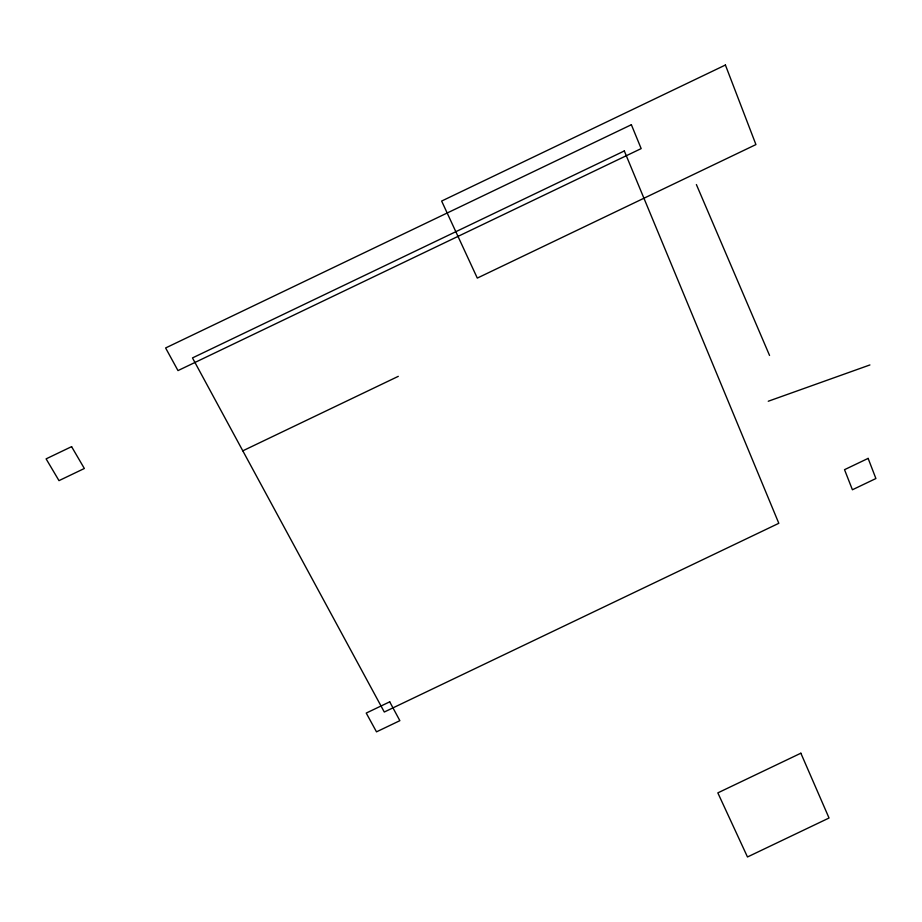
<?xml version="1.0" encoding="UTF-8"?>
<svg xmlns="http://www.w3.org/2000/svg" width="922" height="922" viewBox="0 0 922 922"><rect width="100%" height="100%" fill="white"/><g stroke="black" fill="none" stroke-linecap="round" stroke-linejoin="round"><path stroke-width="1.38" d="M242.809 450.823L398.292 376.349M768.257 401.243L869.907 364.951M696.387 184.561L769.547 355.443M725.407 65.024L441.638 201.054L477.296 278.087L755.925 144.581L725.407 65.024M631.363 124.724L165.614 347.963L177.992 370.598L641.17 148.603L631.363 124.724M624.321 150.954L192.479 357.92L384.29 712.026L778.813 523.304L624.321 150.954M71.593 446.651L46.1 458.868L58.996 480.639L84.351 468.491L71.593 446.651M868.132 458.384L844.529 469.678L852.412 489.766L875.9 478.53L868.132 458.384M389.718 701.838L366.23 713.075L376.499 731.849L399.86 720.67L389.718 701.838M800.861 753.205L717.835 792.874L747.477 856.976L829.039 818.01L800.861 753.205"/></g></svg>
